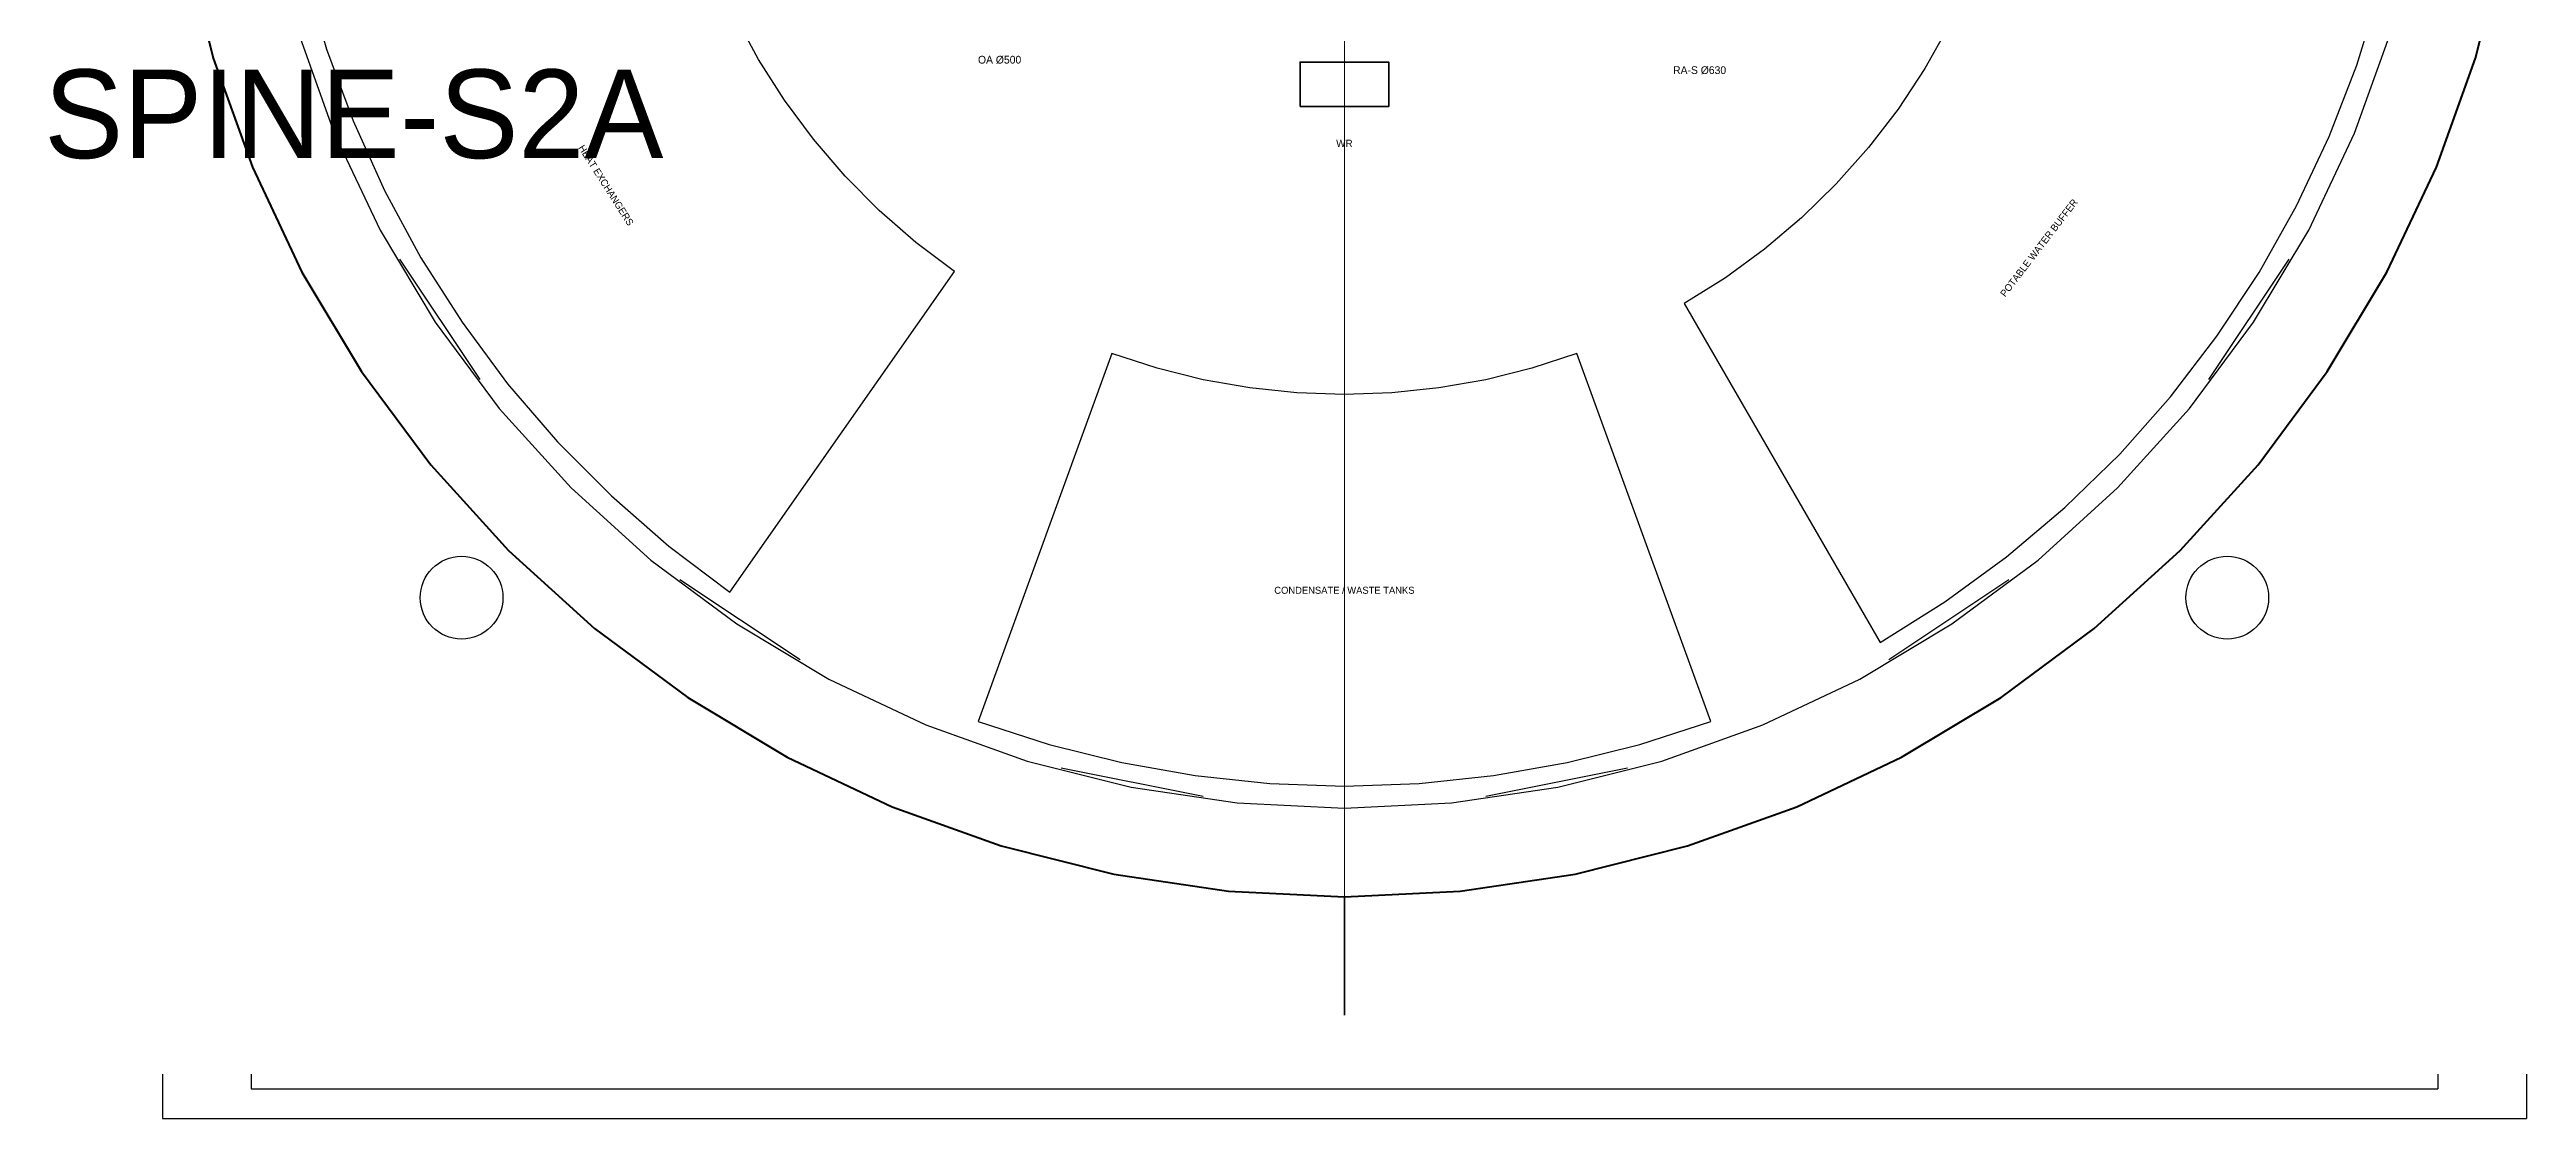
# Model space of a CAD drawing. Header units: millimetres. Extents: x 0 to 221000, y -9500 to 9035.
# Drawn here: x 45236 to 62000, y -9500 to -2265 of the extents above; entities that cross this region are included whole.
import ezdxf
from ezdxf.enums import TextEntityAlignment as Align

# ---------------------------------------------------------------- set-up
doc = ezdxf.new("R2010")
doc.units = ezdxf.units.MM
doc.linetypes.add('CENTER', pattern=[5.08, 3.175, -0.635, 0.635, -0.635])
for name, color, linetype, lineweight in [('A-ANNO-DIMS', 2, 'CONTINUOUS', 18), ('A-ANNO-NOTE', 7, 'CONTINUOUS', 18), ('A-ANNO-TEXT', 7, 'CONTINUOUS', 25), ('A-EQPM', 30, 'CONTINUOUS', 25), ('A-GLAZ', 5, 'CONTINUOUS', 25), ('A-GRID', 9, 'CENTER', 18), ('A-POCHE', 7, 'CONTINUOUS', 50), ('A-WALL-SHFT', 7, 'CONTINUOUS', 35), ('M-ANNO-TEXT', 7, 'CONTINUOUS', 25), ('P-PIPE', 4, 'CONTINUOUS', 35)]:
    doc.layers.add(name, color=color, linetype=linetype, lineweight=lineweight)
doc.layers.add('A-VOID', color=7, linetype='CONTINUOUS')
doc.styles.add('OpenSansCondensed-Light', font='OpenSansCondensed-Light.ttf')
doc.dimstyles.new('EZDXF', dxfattribs={"dimtxt": 0.25, "dimasz": 0.175, "dimexe": 0.375, "dimexo": 0.125, "dimgap": 0.1, "dimtad": 1, "dimlfac": 100, "dimzin": 12, "dimdsep": 46, "dimtxsty": 'OpenSansCondensed-Light', "dimblk": 'ARCHTICK', "dimcen": 2.5, "dimazin": 3, "dimtfac": 0.5, "dimtmove": 2, "dimatfit": 3})

# ---------------------------------------------------------------- blocks, each defined once
blk = doc.blocks.new('_ARCHTICK')
at = {"color": 0, "linetype": 'BYBLOCK', "const_width": 0.15}
blk.add_lwpolyline([(-0.5, -0.5), (0.5, 0.5)], dxfattribs=at)

msp = doc.modelspace()

# ---------------------------------------------------------------- linework, layer by layer
at = {"layer": 'A-EQPM'}
for points in [[(46860.14379, -1258.94929), (46968.14774, -1765.09314), (47111.9844, -2262.24248), (47290.9208, -2747.86395), (47504.04514, -3219.48294), (47750.27137, -3674.69618), (48028.34478, -4111.18401), (48336.84839, -4526.72219), (48674.21011, -4919.19323), (49038.71084, -5286.59719), (49428.49316, -5627.06187), (49841.57084, -5938.85232), (51361.54839, -3768.0994), (51099.45773, -3570.27374), (50852.14757, -3354.25477), (50620.87814, -3121.14329), (50406.82794, -2872.12718), (50211.08773, -2608.47537), (50034.65494, -2331.53137), (49878.42864, -2042.70642), (49743.20492, -1743.4723), (49629.67286, -1435.35385), (49538.41098, -1119.92116), (49469.88434, -798.78162)], [(57625, -6278.68418), (58063.68012, -6004.08227), (58481.65265, -5698.88494), (58876.78771, -5364.64739), (59247.07178, -5003.07283), (59590.61797, -4616.00376), (59905.67565, -4205.41259), (60190.63937, -3773.39161), (60444.057, -3322.14228), (60664.6372, -2853.96408), (60851.25594, -2371.24273), (61002.96224, -1876.43808), (58443.2588, -1190.56761), (58347.00377, -1504.51263), (58228.5974, -1810.791), (58088.64306, -2107.842), (57927.85394, -2394.15192), (57747.04938, -2668.26178), (57547.15071, -2928.7748), (57329.17658, -3174.36345), (57094.23772, -3403.77628), (56843.53134, -3615.84424), (56578.33497, -3809.48668), (56300, -3983.71686)], [(51520.35396, -6812.7715), (52001.62917, -6969.1473), (52492.64024, -7091.57011), (52990.99502, -7179.4435), (53494.26557, -7232.33936), (54000, -7250), (54505.73443, -7232.33936), (55009.00498, -7179.4435), (55507.35976, -7091.57011), (55998.37083, -6969.1473), (56479.64604, -6812.7715), (55573.29266, -4322.58606), (55267.93184, -4421.8038), (54956.39378, -4499.47896), (54640.19626, -4555.23312), (54320.87978, -4588.79463), (54000, -4600), (53679.12022, -4588.79463), (53359.80374, -4555.23312), (53043.60622, -4499.47896), (52732.06816, -4421.8038), (52426.70734, -4322.58606)]]:
    msp.add_lwpolyline(points, close=True, dxfattribs=at)
for centre in [(48024.9477, -5975.0523), (59975.0523, -5975.0523)]:
    msp.add_circle(centre, 280, dxfattribs=at)
at = {"layer": 'A-GLAZ'}
for p, q in [((47605.51482, -3684.42116), (48148.97516, -4497.76704)), ((59851.02484, -4497.76704), (60394.48518, -3684.42116)), ((49502.23296, -5851.02484), (50315.57884, -6394.48518)), ((57684.42116, -6394.48518), (58497.76704, -5851.02484)), ((52083.69536, -7126.86302), (53043.10223, -7317.70091)), ((54956.89777, -7317.70091), (55916.30464, -7126.86302))]:
    msp.add_line(p, q, dxfattribs=at)
at = {"layer": 'A-GRID'}
msp.add_line((54000, 0), (54000, -8800), dxfattribs=at)
at = {"layer": 'A-POCHE'}
msp.add_lwpolyline([(46153.71776, -1560.72258), (46344.47731, -2322.27742), (46608.96374, -3061.46746), (46944.62989, -3771.17389), (47348.2431, -4444.56186), (47815.91637, -5075.14627), (48343.14575, -5656.85425), (48924.85373, -6184.08363), (49555.43814, -6651.7569), (50228.82611, -7055.37011), (50938.53254, -7391.03626), (51677.72258, -7655.52269), (52439.27742, -7846.28224), (53215.86288, -7961.47781), (54000, -8000), (54784.13712, -7961.47781), (55560.72258, -7846.28224), (56322.27742, -7655.52269), (57061.46746, -7391.03626), (57771.17389, -7055.37011), (58444.56186, -6651.7569), (59075.14627, -6184.08363), (59656.85425, -5656.85425), (60184.08363, -5075.14627), (60651.7569, -4444.56186), (61055.37011, -3771.17389), (61391.03626, -3061.46746), (61655.52269, -2322.27742), (61846.28224, -1560.72258)], dxfattribs=at)
at = {"layer": 'A-VOID'}
msp.add_lwpolyline([(46918.64152, -2148.10661), (47163.29146, -2831.8574), (47473.78264, -3488.33585), (47847.12487, -4111.21972), (48279.72265, -4694.5103), (48767.40982, -5232.59018), (49305.4897, -5720.27735), (49888.78028, -6152.87513), (50511.66415, -6526.21736), (51168.1426, -6836.70854), (51851.89339, -7081.35848), (52556.33162, -7257.81107), (53274.67316, -7364.36698), (54000, -7400), (54725.32684, -7364.36698), (55443.66838, -7257.81107), (56148.10661, -7081.35848), (56831.8574, -6836.70854), (57488.33585, -6526.21736), (58111.21972, -6152.87513), (58694.5103, -5720.27735), (59232.59018, -5232.59018), (59720.27735, -4694.5103), (60152.87513, -4111.21972), (60526.21736, -3488.33585), (60836.70854, -2831.8574), (61081.35848, -2148.10661)], dxfattribs=at)
at = {"layer": 'A-WALL-SHFT'}
msp.add_lwpolyline([(53700, -2650), (54300, -2650), (54300, -2350), (53700, -2350)], close=True, dxfattribs=at)
at = {"layer": 'P-PIPE'}
msp.add_line((54000, -8000), (54000, -8800), dxfattribs=at)

# ---------------------------------------------------------------- texts
at = {"layer": 'A-ANNO-NOTE'}
for s, rotation, p in [('HEAT EXCHANGERS', -57.5, (49002.90568, -3183.50018)), ('POTABLE WATER BUFFER', 52.5, (58700.61854, -3606.91147))]:
    msp.add_text(s, height=47.5, rotation=rotation, dxfattribs=at).set_placement(p, align=Align.MIDDLE_CENTER)
for s, height, p in [('WR', 50, (54000, -2900)), ('CONDENSATE / WASTE TANKS', 47.5, (54000, -5925))]:
    msp.add_text(s, height=height, dxfattribs=at).set_placement(p, align=Align.MIDDLE_CENTER)
at = {"layer": 'A-ANNO-TEXT'}
msp.add_text('SPINE-S2A', height=600, dxfattribs=at).set_placement((45200, -3000))
at = {"layer": 'M-ANNO-TEXT'}
for s, p in [('OA Ø500', (51666.54762, -2333.45238)), ('RA-S Ø630', (56404.16306, -2404.16306))]:
    msp.add_text(s, height=52.5, dxfattribs=at).set_placement(p, align=Align.MIDDLE_CENTER)

# ---------------------------------------------------------------- dimensions: what is measured, and where the dimension line sits
at = {"layer": 'A-ANNO-DIMS'}
for base, p1, p2 in [((46000, -9500), (46000, -9200), (62000, -9200)), ((46600, -9300), (46600, -9200), (61400, -9200))]:
    msp.add_linear_dim(base=base, p1=p1, p2=p2, dimstyle='EZDXF', dxfattribs=at).render()

doc.saveas('drawing.dxf')
